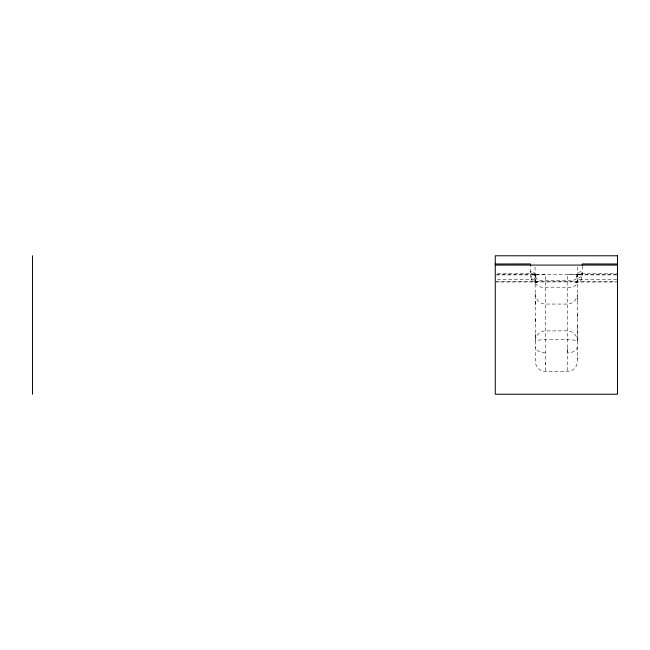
<?xml version="1.0" encoding="UTF-8"?>
<svg xmlns="http://www.w3.org/2000/svg" width="650" height="650" viewBox="0 0 650 650"><rect width="100%" height="100%" fill="white"/><g stroke="black" fill="none" stroke-linecap="round" stroke-linejoin="round"><path stroke-width="0.49" stroke-dasharray="3.25 2.44" d="M577.679 267.085L577.338 361.611C577.419 366.892 572.747 371.597 567.458 371.516L545.301 371.516C539.955 371.597 535.251 366.787 535.429 361.441M535.429 336.871L535.429 333.962M535.429 322.026L535.429 317.476M535.429 304.517L535.429 300.983M535.429 294.596L535.429 294.149C535.348 299.447 540.028 304.078 545.301 304.054L567.458 304.054C572.731 304.078 577.419 299.447 577.338 294.149M545.301 364.366L545.301 363.269M567.458 351.666L567.458 347.23M577.338 359.068L577.338 357.638M577.338 325.942L577.338 341.023A9.88 1.243 0 0 0 567.458 339.771L545.301 339.771A9.88 1.243 0 0 0 535.429 341.023M577.338 317.476L577.338 312.926M577.338 300.983L577.338 298.082M535.429 340.795C535.348 335.506 540.028 330.874 545.301 330.891L567.458 330.891C572.731 330.874 577.419 335.506 577.338 340.795M616.753 279.378L581.726 279.378L580.052 281.304L575.713 282.214L578.459 281.296L577.013 282.108L577.801 281.223L576.883 282.588L577.541 280.183C578.281 286.171 572.187 287.844 567.458 287.186L545.301 287.186C540.613 287.812 534.43 286.219 535.226 280.183L535.608 282.555A4.647 3.193 -11.2 0 0 531.042 279.378L497.494 279.378M579.605 274.763L581.449 273.626A21.483 8.921 -21.8 0 0 582.262 271.334A4.94 4.363 0 0 0 577.338 275.689L577.249 276.624L577.606 274.552L576.631 276.949L577.533 275.381L576.704 275.957L579.053 274.463L576.842 275.243L579.605 274.763L496.827 274.3M577.826 281.905L496.275 282.019M496.226 274.926L535.397 274.926L545.301 274.357L545.301 371.516M616.72 274.3L567.458 274.357L567.458 371.516M497.518 273.626L531.31 273.626A4.607 3.811 -22.2 0 1 535.762 277.599C537.192 281.409 542.173 279.923 545.301 280.248L567.458 280.248C570.586 279.923 575.567 281.409 577.005 277.599A4.607 3.811 22.2 0 1 581.449 273.626L616.753 273.626M616.541 274.926L577.363 274.926M496.218 281.434L616.541 281.434M574.901 282.043L616.484 282.019M535.397 274.926L532.569 274.592L531.31 273.626M537.859 282.043L533.366 281.564L531.042 279.378M534.934 281.905L537.046 282.214L534.3 281.296L535.754 282.108L534.958 281.223L535.876 282.588L535.429 280.491A4.94 3.705 0 0 0 530.489 276.794L530.489 266.305M533.154 274.763L535.917 275.243L533.707 274.463L536.055 275.957L535.234 275.381L536.136 276.949L535.153 274.552L535.511 276.624L535.429 275.689A4.94 4.363 0 0 0 530.489 271.326A21.483 8.921 21.8 0 0 531.342 273.626M535.08 267.085L535.429 361.611M582.278 266.305L582.278 276.794A4.94 3.705 0 0 0 577.33 280.491L577.159 282.555A4.647 3.193 11.2 0 1 581.726 279.378M581.709 277.046A23.091 11.537 -41.8 0 1 581.035 279.606M577.176 280.556A18.306 11.521 -41.8 0 1 576.956 282.612M535.811 282.612A18.306 11.521 41.8 0 1 535.584 280.556M577.338 346.71A9.88 6.159 0 0 1 567.458 352.869M577.216 275.722A15.982 8.426 -20.9 0 1 576.769 277.631M545.301 352.869A9.88 6.159 0 0 1 535.429 346.71M535.99 277.631A15.982 8.426 20.9 0 1 535.543 275.722M531.733 279.606A23.091 11.537 41.8 0 1 531.05 277.046M577.46 275.259L578.297 274.081L577.46 275.259M535.299 275.259L534.462 274.081L535.299 275.259"/><path stroke-width="0.97" d="M495.259 263.989L530.489 263.949L530.489 265.233M495.259 265.078L617.5 265.078M617.5 263.989L582.278 263.949L582.278 265.233M32.5 255.783L32.5 394.217M617.5 255.783L495.259 255.783L495.259 394.217L617.5 394.217L617.5 255.783"/></g></svg>
